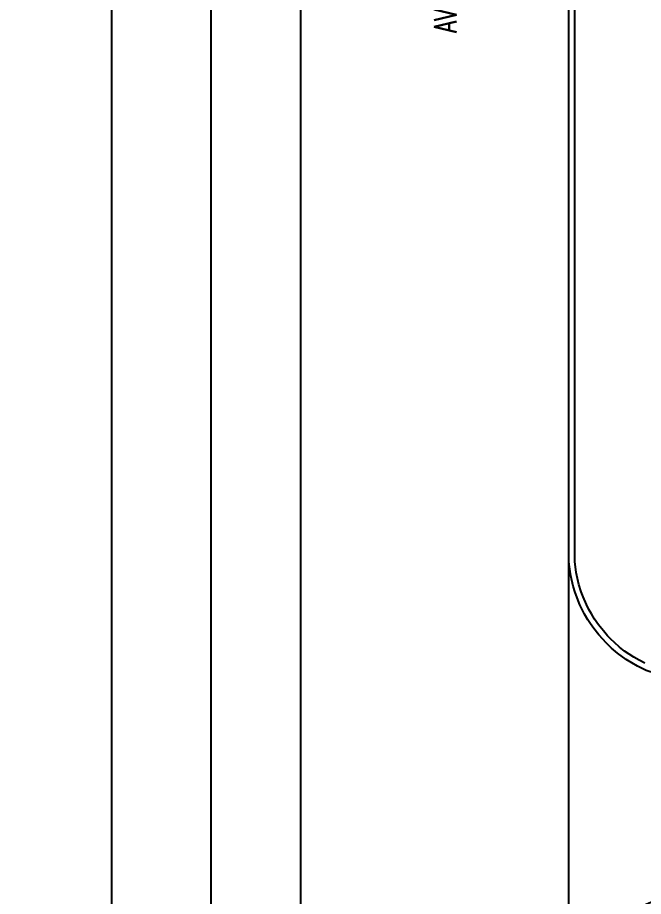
# Model space of a CAD drawing. Header units: millimetres. Extents: x -579 to 213, y -67 to 509.
# Drawn here: x -80.11 to -59.13, y -15.5 to 13.99 of the extents above; entities that cross this region are included whole.
import ezdxf
from ezdxf.xclip import XClip

# ---------------------------------------------------------------- set-up
doc = ezdxf.new("R2010")
doc.units = ezdxf.units.MM
doc.header["$LTSCALE"] = 0.1
for name, color, linetype in [('X REF - ANELO INST bind$0$X REF - ANELO EXT$0$E-TXT CALLES', 7, 'Continuous'), ('X REF - ANELO INST bind$0$X REF - ANELO EXT$0$RLV-AUXILIARES', 252, 'Continuous'), ('X REF - ANELO INST bind$0$X REF - ANELO EXT$0$RLV-CORDONES', 8, 'Continuous'), ('X REF - ANELO INST bind$0$X REF - ANELO EXT$0$RLV-PARCELAS', 8, 'Continuous')]:
    doc.layers.add(name, color=color, linetype=linetype)
doc.styles.add('X REF - ANELO INST bind$0$X REF - ANELO EXT$0$ROMAND', font='romand.shx', dxfattribs={"width": 0.8})

# ---------------------------------------------------------------- blocks, each defined once
blk = doc.blocks.new('X REF - ANELO INST bind$0$X REF - ANELO EXT')
at = {"layer": 'X REF - ANELO INST bind$0$X REF - ANELO EXT$0$RLV-AUXILIARES'}
blk.add_line((-61.625, -19.396), (-61.625, -4.265), dxfattribs=at)
at = {"layer": 'X REF - ANELO INST bind$0$X REF - ANELO EXT$0$RLV-CORDONES'}
for points in [[(-70.625, 77.495), (-70.625, -118.041, -0.414214), (-76.625, -124.041), (-80.115, -124.041)], [(-61.625, -21.926), (-61.625, -19.396, -0.366946), (-57.635, -15.4), (-24.997, -15.4, -0.414214), (-23.997, -16.4), (-23.997, -20.409, -0.428462), (-24.61, -20.993), (-28.997, -20.993)]]:
    blk.add_lwpolyline(points, format="xyb", dxfattribs=at)
blk.add_lwpolyline([(-56.947, -8.247), (-57.154, -8.247), (-57.566, -8.247), (-57.995, -8.202), (-58.364, -8.124), (-58.685, -8.028), (-59.028, -7.917), (-59.323, -7.773), (-59.705, -7.545), (-59.992, -7.335), (-60.19, -7.168), (-60.363, -7.003), (-60.622, -6.721), (-60.785, -6.513), (-60.897, -6.354), (-60.988, -6.213), (-61.097, -6.027), (-61.254, -5.712), (-61.414, -5.303), (-61.481, -5.086), (-61.561, -4.742), (-61.598, -4.517), (-61.625, -4.273), (-61.625, 34.472)], dxfattribs=at)
at = {"layer": 'X REF - ANELO INST bind$0$X REF - ANELO EXT$0$RLV-CORDONES', "color": 253}
blk.add_lwpolyline([(-59.083, -7.671), (-59.268, -7.576), (-59.446, -7.473), (-59.605, -7.371), (-59.755, -7.265), (-59.923, -7.134), (-60.1, -6.98), (-60.222, -6.862), (-60.325, -6.755), (-60.469, -6.592), (-60.629, -6.388), (-60.765, -6.191), (-60.871, -6.02), (-60.952, -5.875), (-61.039, -5.701), (-61.149, -5.447), (-61.213, -5.274), (-61.287, -5.035), (-61.379, -4.627), (-61.425, -4.265), (-61.425, 37.778, -0.414212)], format="xyb", dxfattribs=at)
at = {"layer": 'X REF - ANELO INST bind$0$X REF - ANELO EXT$0$RLV-PARCELAS'}
blk.add_lwpolyline([(-80.115, -121.041), (-77.625, -121.041), (-73.625, -117.041), (-73.625, 77.495)], dxfattribs=at)
at = {"layer": 'X REF - ANELO INST bind$0$X REF - ANELO EXT$0$E-TXT CALLES', "insert": (-66.14, 13.285, 0), "char_height": 0.75, "width": 11.44355, "attachment_point": 1, "rotation": 90, "style": 'X REF - ANELO INST bind$0$X REF - ANELO EXT$0$ROMAND'}
blk.add_mtext('\\pi0.19678;{\\Fromans|c0;\\W0.7;AV. PRIMEROS POBLADORES}', dxfattribs=at)
blk = doc.blocks.new('X REF - ANELO INST bind$0$X REF - ANELO')
blk.add_blockref('X REF - ANELO INST bind$0$X REF - ANELO EXT', (0, 0))
blk = doc.blocks.new('X REF - ANELO INST bind')
ref = blk.add_blockref('X REF - ANELO INST bind$0$X REF - ANELO', (0, 0))
XClip(ref).set_block_clipping_path([(-76.9680737415, -24.7711317477), (92.9860355418, 61.1669630168)])

msp = doc.modelspace()

# ---------------------------------------------------------------- block references
msp.add_blockref('X REF - ANELO INST bind', (0, 0))

doc.saveas('drawing.dxf')
